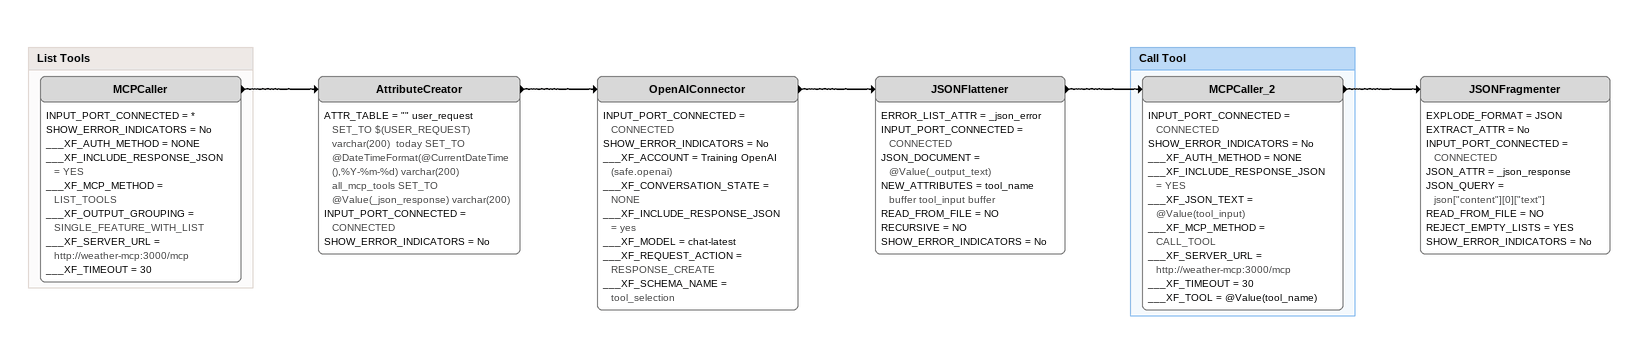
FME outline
AttributeCreator
    ATTR_TABLE = "" user_request SET_TO $(USER_REQUEST) varchar(200)  today SET_TO @DateTimeFormat(@CurrentDateTime(),%Y-%m-%d) varchar(200)  all_mcp_tools SET_TO @Value(_json_response) varchar(200)
    INPUT_PORT_CONNECTED = CONNECTED
    SHOW_ERROR_INDICATORS = No
    -> OpenAIConnector
OpenAIConnector
    INPUT_PORT_CONNECTED = CONNECTED
    SHOW_ERROR_INDICATORS = No
    ___XF_ACCOUNT = Training OpenAI (safe.openai)
    ___XF_CONVERSATION_STATE = NONE
    ___XF_INCLUDE_RESPONSE_JSON = yes
    ___XF_MODEL = chat-latest
    ___XF_REQUEST_ACTION = RESPONSE_CREATE
    ___XF_SCHEMA_NAME = tool_selection
    -> JSONFlattener
JSONFlattener
    ERROR_LIST_ATTR = _json_error
    INPUT_PORT_CONNECTED = CONNECTED
    JSON_DOCUMENT = @Value(_output_text)
    NEW_ATTRIBUTES = tool_name buffer tool_input buffer
    READ_FROM_FILE = NO
    RECURSIVE = NO
    SHOW_ERROR_INDICATORS = No
    -> MCPCaller_2
JSONFragmenter
    EXPLODE_FORMAT = JSON
    EXTRACT_ATTR = No
    INPUT_PORT_CONNECTED = CONNECTED
    JSON_ATTR = _json_response
    JSON_QUERY = json["content"][0]["text"]
    READ_FROM_FILE = NO
    REJECT_EMPTY_LISTS = YES
    SHOW_ERROR_INDICATORS = No

Bookmark: List Tools
MCPCaller
    INPUT_PORT_CONNECTED = *
    SHOW_ERROR_INDICATORS = No
    ___XF_AUTH_METHOD = NONE
    ___XF_INCLUDE_RESPONSE_JSON = YES
    ___XF_MCP_METHOD = LIST_TOOLS
    ___XF_OUTPUT_GROUPING = SINGLE_FEATURE_WITH_LIST
    ___XF_SERVER_URL = http://weather-mcp:3000/mcp
    ___XF_TIMEOUT = 30
    -> AttributeCreator

Bookmark: Call Tool
MCPCaller_2
    INPUT_PORT_CONNECTED = CONNECTED
    SHOW_ERROR_INDICATORS = No
    ___XF_AUTH_METHOD = NONE
    ___XF_INCLUDE_RESPONSE_JSON = YES
    ___XF_JSON_TEXT = @Value(tool_input)
    ___XF_MCP_METHOD = CALL_TOOL
    ___XF_SERVER_URL = http://weather-mcp:3000/mcp
    ___XF_TIMEOUT = 30
    ___XF_TOOL = @Value(tool_name)
    -> JSONFragmenter
